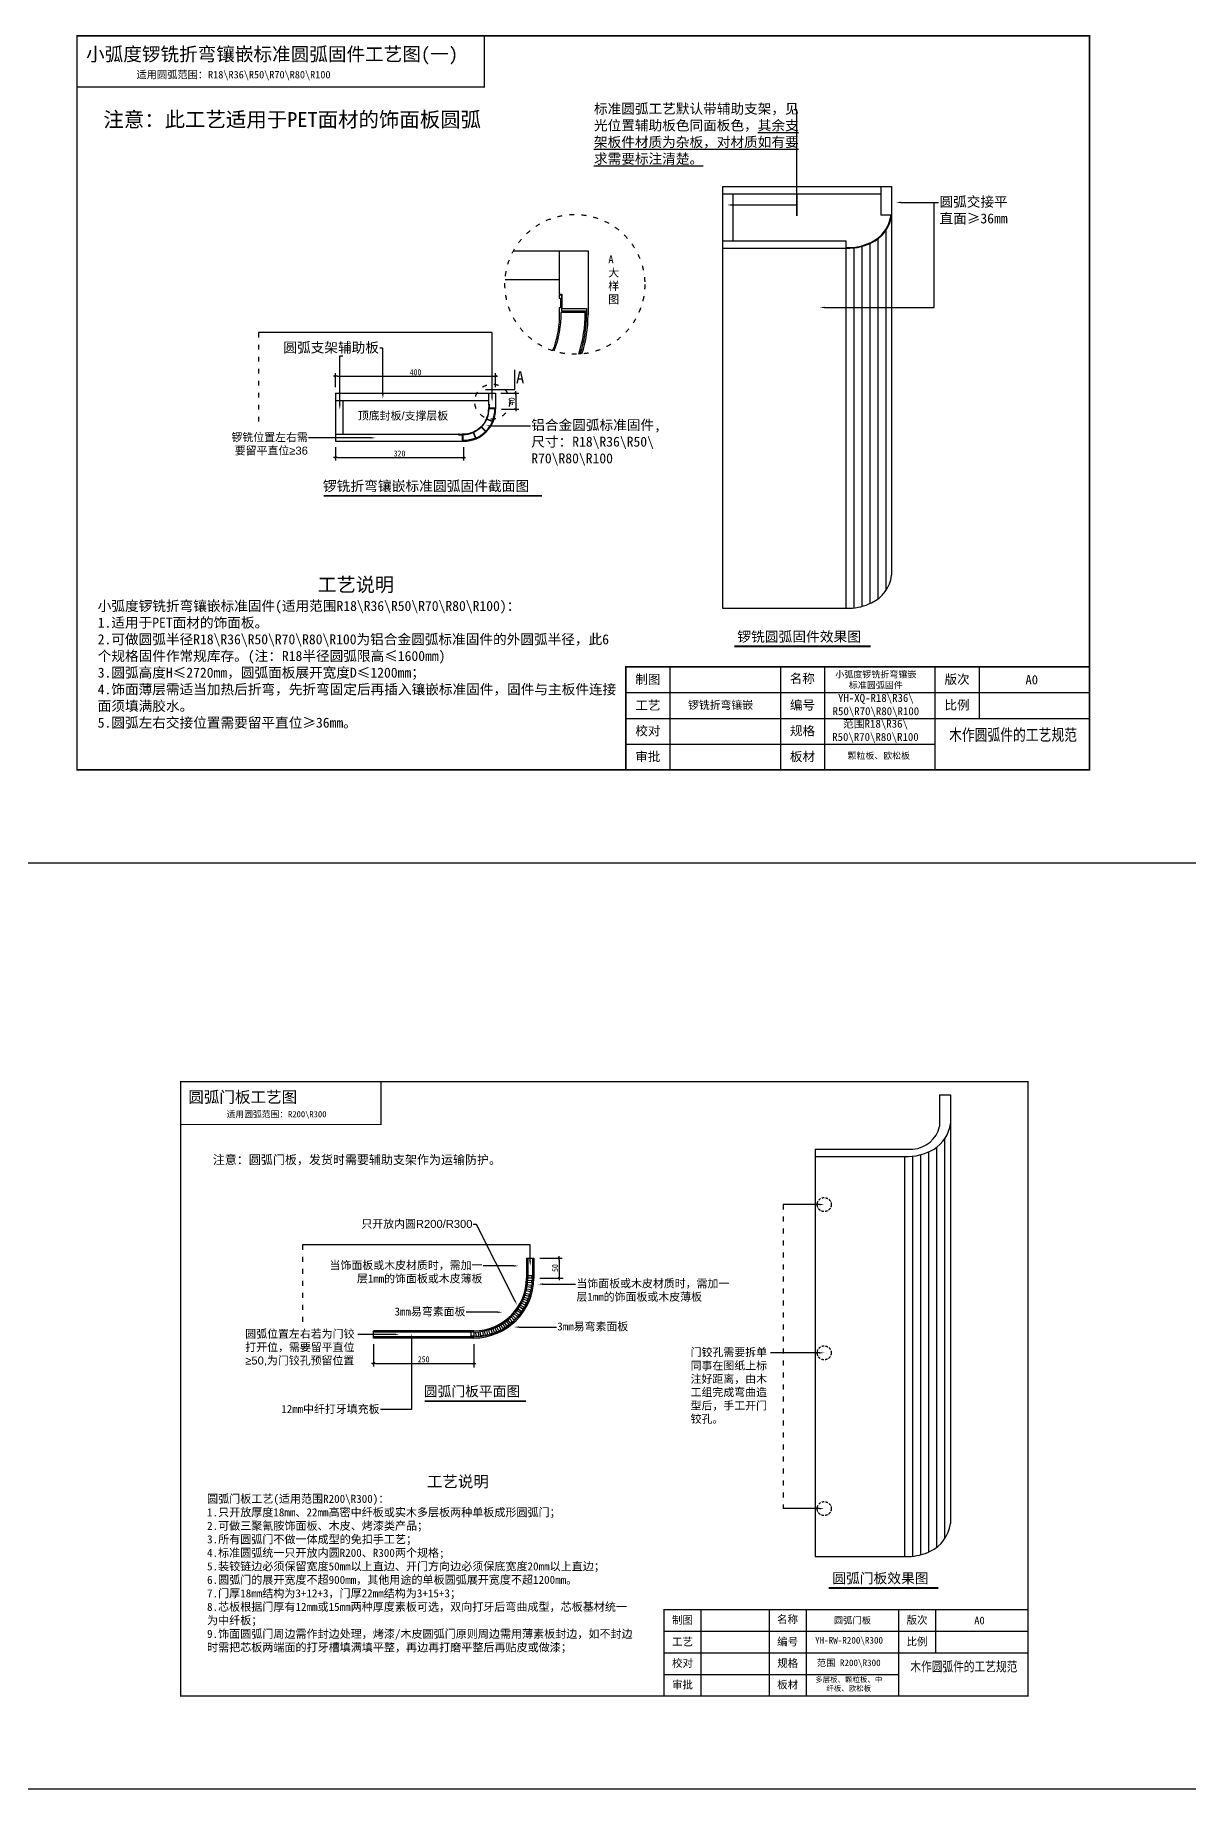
# Model space of a CAD drawing. Header units: millimetres. Extents: x 1116 to 19180, y 5378 to 16725.
# Drawn here: x 5615 to 8498, y 6395 to 10780 of the extents above; entities that cross this region are included whole.
import ezdxf
from ezdxf import colors
from ezdxf.entities.mleader import LeaderData, LeaderLine
from ezdxf.math import Vec2, Vec3

# ---------------------------------------------------------------- set-up
doc = ezdxf.new("R2010")
doc.units = ezdxf.units.MM
doc.linetypes.add('$0$ACAD_ISO03W100', pattern=[30, 12, -18])
doc.linetypes.add('HIDDEN', pattern=[9.525, 6.35, -3.175])
doc.layers.add('YQ_TITLE', color=6, linetype='Continuous')
doc.layers.add('图框', color=7, linetype='Continuous')
doc.layers.add('常用', color=7, linetype='Continuous', lineweight=30)
doc.styles.get("Standard").update_dxf_attribs({"font": 'arial.ttf'})
doc.styles.add('YQ_DIM', font='simfang.ttf', dxfattribs={"width": 0.8})
doc.styles.add('YQ_TITLE', font='simhei.ttf')
doc.styles.add('黑体', font='simhei.ttf')
doc.dimstyles.new('yq5', dxfattribs={"dimscale": 5, "dimtxt": 3, "dimasz": 1, "dimexe": 1.5, "dimexo": 3, "dimgap": 0.5, "dimtad": 1, "dimdec": 1, "dimdsep": 46, "dimtxsty": 'YQ_DIM', "dimblk": 'YQTICK', "dimcen": 0, "dimclrd": 256, "dimclre": 256, "dimclrt": 7, "dimadec": 1, "dimazin": 2, "dimtfac": 1, "dimtdec": 1, "dimtix": 1, "dimtmove": 2, "dimatfit": 2, "dimfxl": 0, "dimtolj": 1, "dimtzin": 0, "dimarcsym": 0})

# ---------------------------------------------------------------- blocks, each defined once
blk = doc.blocks.new('YQTICK')
blk.add_line((-1, 0), (1, 0))
at = {"const_width": 0.4}
blk.add_lwpolyline([(0.53, 0.53), (-0.53, -0.53)], dxfattribs=at)
blk = doc.blocks.new('*D87')
at = {"lineweight": -2, "transparency": 16777216}
for p, q in [((6365.6, 9749.2), (6365.6, 9716)), ((6685.6, 9749.2), (6685.6, 9716)), ((6370.6, 9723.5), (6680.6, 9723.5))]:
    blk.add_line(p, q, dxfattribs=at)
at = {"layer": 'Defpoints', "color": 0, "transparency": 16777216}
for p in [(6365.6, 9764.2), (6685.6, 9764.2), (6685.6, 9723.5)]:
    blk.add_point(p, dxfattribs=at)
at = {"lineweight": -2, "transparency": 16777216, "xscale": 5, "yscale": 5, "zscale": 5, "rotation": 180}
blk.add_blockref('YQTICK', (6365.6, 9723.5), dxfattribs=at)
at = {"lineweight": -2, "transparency": 16777216, "xscale": 5, "yscale": 5, "zscale": 5}
blk.add_blockref('YQTICK', (6685.6, 9723.5), dxfattribs=at)
at = {"color": 7, "transparency": 16777216, "insert": (6525.6, 9733.6), "char_height": 15, "attachment_point": 5, "style": 'YQ_DIM'}
blk.add_mtext('\\A1;320', dxfattribs=at)
blk = doc.blocks.new('*D88')
at = {"lineweight": -2, "transparency": 16777216}
for p, q in [((6365.6, 9899.2), (6365.6, 9934.1)), ((6370.6, 9926.6), (6760.6, 9926.6)), ((6765.6, 9899.2), (6765.6, 9934.1))]:
    blk.add_line(p, q, dxfattribs=at)
at = {"layer": 'Defpoints', "color": 0, "transparency": 16777216}
for p in [(6765.6, 9926.6), (6365.6, 9884.2), (6765.6, 9884.2)]:
    blk.add_point(p, dxfattribs=at)
at = {"lineweight": -2, "transparency": 16777216, "xscale": 5, "yscale": 5, "zscale": 5, "rotation": 180}
blk.add_blockref('YQTICK', (6365.6, 9926.6), dxfattribs=at)
at = {"lineweight": -2, "transparency": 16777216, "xscale": 5, "yscale": 5, "zscale": 5}
blk.add_blockref('YQTICK', (6765.6, 9926.6), dxfattribs=at)
at = {"color": 7, "transparency": 16777216, "insert": (6565.6, 9936.7), "char_height": 15, "attachment_point": 5, "style": 'YQ_DIM'}
blk.add_mtext('\\A1;400', dxfattribs=at)
blk = doc.blocks.new('*D61')
at = {"lineweight": -2, "transparency": 16777216}
for p, q in [((6779.1, 9884.2), (6823.4, 9884.2)), ((6815.9, 9879.2), (6815.9, 9849.2)), ((6780.6, 9844.2), (6823.4, 9844.2))]:
    blk.add_line(p, q, dxfattribs=at)
at = {"layer": 'Defpoints', "color": 0, "transparency": 16777216}
for p in [(6764.1, 9884.2), (6765.6, 9844.2), (6815.9, 9844.2)]:
    blk.add_point(p, dxfattribs=at)
at = {"lineweight": -2, "transparency": 16777216, "xscale": 5, "yscale": 5, "zscale": 5}
for p, rotation in [((6815.9, 9884.2), 90), ((6815.9, 9844.2), 270)]:
    blk.add_blockref('YQTICK', p, dxfattribs=dict(at, rotation=rotation))
at = {"color": 7, "transparency": 16777216, "insert": (6805.8, 9864.2), "char_height": 15, "attachment_point": 5, "rotation": 90, "style": 'YQ_DIM'}
blk.add_mtext('\\A1;40', dxfattribs=at)
blk = doc.blocks.new('*D83')
at = {"lineweight": -2, "transparency": 16777216}
for p, q in [((6876, 7722.6), (6931.9, 7722.6)), ((6924.4, 7717.6), (6924.4, 7677.6)), ((6876, 7672.6), (6931.9, 7672.6))]:
    blk.add_line(p, q, dxfattribs=at)
at = {"layer": 'Defpoints', "color": 0, "transparency": 16777216}
for p in [(6861, 7722.6), (6861, 7672.6), (6924.4, 7672.6)]:
    blk.add_point(p, dxfattribs=at)
at = {"lineweight": -2, "transparency": 16777216, "xscale": 5, "yscale": 5, "zscale": 5}
for p, rotation in [((6924.4, 7722.6), 90), ((6924.4, 7672.6), 270)]:
    blk.add_blockref('YQTICK', p, dxfattribs=dict(at, rotation=rotation))
at = {"color": 7, "transparency": 16777216, "insert": (6914.3, 7697.6), "char_height": 15, "attachment_point": 5, "rotation": 90, "style": 'YQ_DIM'}
blk.add_mtext('\\A1;50', dxfattribs=at)
blk = doc.blocks.new('*D84')
at = {"lineweight": -2, "transparency": 16777216}
for p, q in [((6461, 7507.6), (6461, 7451.7)), ((6711, 7507.6), (6711, 7451.7)), ((6466, 7459.2), (6706, 7459.2))]:
    blk.add_line(p, q, dxfattribs=at)
at = {"layer": 'Defpoints', "color": 0, "transparency": 16777216}
for p in [(6461, 7522.6), (6711, 7522.6), (6711, 7459.2)]:
    blk.add_point(p, dxfattribs=at)
at = {"lineweight": -2, "transparency": 16777216, "xscale": 5, "yscale": 5, "zscale": 5, "rotation": 180}
blk.add_blockref('YQTICK', (6461, 7459.2), dxfattribs=at)
at = {"lineweight": -2, "transparency": 16777216, "xscale": 5, "yscale": 5, "zscale": 5}
blk.add_blockref('YQTICK', (6711, 7459.2), dxfattribs=at)
at = {"color": 7, "transparency": 16777216, "insert": (6586, 7469.3), "char_height": 15, "attachment_point": 5, "style": 'YQ_DIM'}
blk.add_mtext('\\A1;250', dxfattribs=at)

msp = doc.modelspace()

# ---------------------------------------------------------------- linework, layer by layer
for p, q in [((7332.48, 10401.25), (7332.48, 9346.72)), ((7332.48, 10401.25), (7755.27, 10401.25)), ((7728.16, 10401.25), (7728.16, 10329.33)), ((7755.27, 10401.25), (7755.27, 9429.33)), ((7332.48, 10382.4), (7728.16, 10382.4)), ((7358.08, 10382.4), (7358.08, 10265.57)), ((7861.71, 10098.68), (7861.71, 10361.28)), ((7753.75, 10329.33), (7728.16, 10329.33)), ((7640.8, 10265.57), (7640.8, 10248.22)), ((7720.8, 10269.94), (7720.8, 9369.94)), ((7740.8, 10290.98), (7740.8, 9390.98)), ((6810.55, 10240.48), (6996.77, 10240.48)), ((6924.77, 10240.48), (6924.77, 10131.68)), ((6996.77, 10240.48), (6996.77, 10080.35)), ((7332.48, 10246.72), (7640.8, 10246.72)), ((7640.8, 10246.72), (7640.8, 9346.72)), ((7660.8, 10247.49), (7660.8, 9346.72)), ((7680.8, 10251.31), (7680.8, 9351.31)), ((7700.8, 10258.47), (7700.8, 9358.47)), ((6789.39, 10168.48), (6924.77, 10168.48)), ((6924.77, 10131.68), (6931.57, 10131.68)), ((6931.57, 10131.68), (6931.57, 10095.68)), ((6931.57, 10095.68), (6992.77, 10095.68)), ((6992.77, 10095.68), (6992.77, 10080.35)), ((6365.61, 9884.23), (6765.61, 9884.23)), ((6365.61, 9884.23), (6365.61, 9764.2)), ((6365.61, 9866.23), (6747.61, 9866.23)), ((6383.61, 9866.23), (6383.61, 9782.2)), ((6747.61, 9884.23), (6747.61, 9857.03)), ((6765.61, 9884.23), (6765.61, 9844.2)), ((6747.61, 9857.03), (6749.31, 9857.03)), ((6749.31, 9857.03), (6749.31, 9848.03)), ((6749.31, 9848.03), (6764.61, 9848.03)), ((6764.61, 9848.03), (6764.61, 9844.2)), ((6365.61, 9782.2), (6672.78, 9782.2)), ((6672.78, 9780.5), (6672.78, 9782.2)), ((6681.78, 9780.5), (6672.78, 9780.5)), ((6681.78, 9780.5), (6681.78, 9765.2)), ((6365.61, 9764.2), (6685.61, 9764.2)), ((6681.78, 9765.2), (6685.61, 9765.2)), ((7332.48, 9346.72), (7650.5, 9346.72)), ((1115.77, 8710.18), (19180.15, 8710.18)), ((7875.05, 8130.68), (7902.16, 8130.68)), ((7875.05, 8130.68), (7875.05, 8051.38)), ((7902.16, 8130.68), (7902.16, 7058.75)), ((7564.36, 7994.99), (7564.36, 6976.15)), ((7827.7, 7980.74), (7827.7, 6980.74)), ((7847.7, 7987.89), (7847.7, 6987.89)), ((7867.7, 7999.36), (7867.7, 6999.36)), ((7887.7, 8020.41), (7887.7, 7020.41)), ((7564.36, 7976.15), (7787.7, 7976.15)), ((7787.7, 7976.15), (7787.7, 6976.15)), ((7807.7, 7976.92), (7807.7, 6976.15)), ((6842.97, 7722.58), (6860.97, 7722.58)), ((6842.97, 7722.58), (6842.97, 7672.57)), ((6845.97, 7722.58), (6845.97, 7672.57)), ((6857.97, 7722.58), (6857.97, 7672.58)), ((6860.97, 7722.58), (6860.97, 7672.58)), ((6845.97, 7678.57), (6856.47, 7678.57)), ((6856.47, 7672.57), (6845.97, 7672.57)), ((6856.47, 7678.57), (6856.47, 7672.58)), ((6875.97, 7672.58), (6934.53, 7672.58)), ((6848.98, 7626.49), (6839.02, 7629.82)), ((6840.64, 7635.03), (6850.73, 7632.11)), ((6852.24, 7637.75), (6842.04, 7640.26)), ((6843.24, 7645.58), (6853.53, 7643.48)), ((6854.58, 7649.23), (6844.22, 7650.91)), ((6844.98, 7656.31), (6855.41, 7655.05)), ((6855.99, 7660.86), (6845.53, 7661.71)), ((6845.86, 7667.15), (6856.35, 7666.73)), ((6815.54, 7587.21), (6823.68, 7580.57)), ((6827.28, 7585.16), (6818.89, 7591.47)), ((6822.08, 7595.9), (6830.72, 7589.93)), ((6833.94, 7594.81), (6825.06, 7600.42)), ((6827.89, 7605.09), (6836.98, 7599.84)), ((6839.8, 7604.95), (6830.5, 7609.83)), ((6832.94, 7614.71), (6842.42, 7610.21)), ((6844.82, 7615.54), (6835.16, 7619.65)), ((6837.2, 7624.72), (6847.02, 7620.99)), ((6743.28, 7541.5), (6745.8, 7531.31)), ((6751.44, 7532.82), (6748.52, 7542.91)), ((6753.73, 7544.53), (6757.05, 7534.57)), ((6762.55, 7536.53), (6758.83, 7546.35)), ((6763.89, 7548.38), (6768.01, 7538.73)), ((6773.33, 7541.12), (6768.83, 7550.61)), ((6773.71, 7553.05), (6778.59, 7543.75)), ((6783.71, 7546.57), (6778.46, 7555.66)), ((6783.13, 7558.48), (6788.74, 7549.61)), ((6793.61, 7552.83), (6787.65, 7561.47)), ((6792.07, 7564.66), (6798.38, 7556.27)), ((6802.98, 7559.87), (6796.34, 7568)), ((6800.5, 7571.54), (6807.46, 7563.68)), ((6804.48, 7575.21), (6811.75, 7567.64)), ((6808.34, 7579.07), (6815.91, 7571.79)), ((6819.87, 7576.09), (6812.01, 7583.05)), ((6710.98, 7540.58), (6460.97, 7540.58)), ((6460.97, 7522.58), (6460.97, 7540.58)), ((6710.98, 7537.58), (6460.97, 7537.58)), ((6710.97, 7525.58), (6460.97, 7525.58)), ((6710.97, 7522.58), (6460.97, 7522.58)), ((6704.98, 7527.08), (6704.98, 7537.58)), ((6710.97, 7527.08), (6704.98, 7527.08)), ((6710.97, 7507.58), (6710.97, 7449.02)), ((6710.98, 7537.58), (6710.98, 7527.08)), ((6716.82, 7527.2), (6716.39, 7537.69)), ((6721.84, 7538.02), (6722.68, 7527.55)), ((6728.5, 7528.14), (6727.23, 7538.56)), ((6732.63, 7539.33), (6734.32, 7528.96)), ((6740.06, 7530.02), (6737.96, 7540.31)), ((7564.36, 6976.15), (7797.4, 6976.15)), ((1115.77, 6395.48), (19180.15, 6395.48))]:
    msp.add_line(p, q)
at = {"linetype": '$0$ACAD_ISO03W100'}
for p, q in [((6173.39, 10035.68), (6173.39, 9798.28)), ((7484.42, 7856.15), (7484.42, 7096.15)), ((6282.96, 7755.43), (6282.96, 7550.35))]:
    msp.add_line(p, q, dxfattribs=at)
at = {"color": 3, "lineweight": -3}
for p, q in [((6813.42, 9893.69), (6813.42, 9942.95)), ((6740.25, 9893.69), (6813.42, 9893.69))]:
    msp.add_line(p, q, dxfattribs=at)
at = {"color": 4}
for p, q in [((6729.82, 9799.38), (6740.56, 9788.63)), ((6730.45, 9800.01), (6741.2, 9789.27))]:
    msp.add_line(p, q, dxfattribs=at)
msp.add_lwpolyline([(7332.48, 10265.57), (7640.8, 10265.57)])
for points in [[(6977.28, 9982.15, 0.0865906), (6992.74, 10089.68), (6931.57, 10089.68), (6931.57, 10129.68), (6924.77, 10129.68), (6924.77, 10121.68), (6927.97, 10121.68), (6927.97, 10097.68), (6924.77, 10097.68), (6924.77, 10072.83, -0.0850938), (6908.15, 9990.69, -0.0850938)], [(6973.4, 9981.89, 0.0849419), (6989.23, 10086.08), (6928.42, 10086.08, -0.0982727), (6911.58, 9989.58, -0.0982727)], [(6764.62, 9846.53), (6749.31, 9846.53), (6749.31, 9856.53), (6747.61, 9856.53), (6747.61, 9855.33), (6748.41, 9854.53), (6748.41, 9848.53), (6747.61, 9847.73), (6747.61, 9846.53, -0.4366928), (6683.3, 9782.22), (6682.1, 9782.22), (6681.3, 9781.42), (6675.3, 9781.42), (6674.5, 9782.22), (6673.3, 9782.22), (6673.3, 9780.52), (6683.3, 9780.52), (6683.3, 9765.21)], [(6743.94, 9820.52), (6757.98, 9814.7, 0.1011089), (6763.75, 9845.43), (6748.55, 9845.43, -0.1017418), (6743.94, 9820.52)], [(6709.31, 9785.89), (6715.13, 9771.85, -0.1011089), (6684.4, 9766.08), (6684.4, 9781.28, 0.1017418), (6709.31, 9785.89)], [(6729.82, 9799.38, -0.0948808), (6710.14, 9786.23), (6715.96, 9772.19)], [(6730.45, 9800.01, 0.0948808), (6743.6, 9819.69), (6757.64, 9813.87)]]:
    msp.add_lwpolyline(points, format="xyb", dxfattribs=at)
msp.add_lwpolyline([(7564.36, 7994.99), (7808.64, 7994.99, 0.3318688), (7875.05, 8051.38)], format="xyb")
at = {"linetype": '$0$ACAD_ISO03W100'}
for centre, radius in [((6963.72, 10156.36), 174.74), ((6757.35, 9863.2), 43.69)]:
    msp.add_circle(centre, radius, dxfattribs=at)
at = {"linetype": 'HIDDEN'}
for centre in [(7586.86, 7856.15), (7586.86, 7485.57), (7586.86, 7096.15)]:
    msp.add_circle(centre, 17.5, dxfattribs=at)
for centre, radius, start, end in [((7667.65, 10340.48), 86.82, 301.98706, 352.74722), ((7667.65, 10340.48), 88.32, 301.98706, 352.74722), ((7645.65, 10381.07), 132.93, 267.90884, 300.77664), ((7645.65, 10381.07), 134.43, 267.93218, 300.77664), ((6676.77, 10080.35), 316, 341.89253, 0), ((6676.77, 10080.35), 320, 342.19946, 0), ((6685.61, 9844.2), 80, 270, 0), ((6685.61, 9844.2), 79, 270, 0), ((7667.65, 9440.48), 88.32, 294.93426, 352.74722), ((7645.65, 9481.07), 134.43, 272.06782, 296.14469), ((7814.55, 8069.9), 88.32, 301.98706, 352.74722), ((7792.55, 8110.49), 134.43, 267.93218, 300.77664), ((6710.97, 7672.58), 150, 270, 0), ((6710.97, 7672.58), 132, 270, 0), ((6710.97, 7672.58), 135, 270, 0), ((6710.97, 7672.58), 147, 270, 0), ((6710.97, 7672.58), 145.5, 359.99628, 0), ((6710.97, 7672.58), 145.5, 341.53474, 343.84988), ((6710.97, 7672.58), 145.5, 346.15012, 348.46526), ((6710.97, 7672.58), 145.5, 350.76551, 353.08065), ((6710.97, 7672.58), 145.5, 355.38089, 357.69603), ((6710.97, 7672.58), 145.5, 323.0732, 325.38834), ((6710.97, 7672.58), 145.5, 327.68858, 330.00372), ((6710.97, 7672.58), 145.5, 332.30397, 334.61911), ((6710.97, 7672.58), 145.5, 336.91935, 339.23449), ((6710.97, 7672.58), 145.5, 295.38089, 297.69603), ((6710.97, 7672.58), 145.5, 299.99628, 302.31142), ((6710.97, 7672.58), 145.5, 304.61166, 306.9268), ((6710.97, 7672.58), 145.5, 309.22705, 311.54218), ((6710.97, 7672.58), 145.5, 313.84243, 316.15757), ((6710.97, 7672.58), 145.5, 318.45782, 320.77295), ((6710.97, 7672.58), 145.5, 270, 270.00372), ((6710.97, 7672.58), 145.5, 272.30397, 274.61911), ((6710.97, 7672.58), 145.5, 276.91935, 279.23449), ((6710.97, 7672.58), 145.5, 281.53474, 283.84988), ((6710.97, 7672.58), 145.5, 286.15012, 288.46526), ((6710.97, 7672.58), 145.5, 290.76551, 293.08065), ((7814.55, 7069.9), 88.32, 294.93426, 352.74722), ((7792.55, 7110.49), 134.43, 272.06782, 296.14469)]:
    msp.add_arc(centre, radius, start, end)
at = {"color": 4}
for radius, start, end in [(79, 268.28842, 1.71158), (78.1, 292.83013, 314.66987), (78.1, 315.33013, 337.16987)]:
    msp.add_arc((6685.66, 9844.17), radius, start, end, dxfattribs=at)
at = {"layer": 'YQ_TITLE', "const_width": 4.48}
for points in [[(6336.17, 9628), (6881.45, 9628)], [(7362.18, 9251.5), (7703.12, 9251.5)], [(6588.51, 7364.98), (6841.77, 7364.98)], [(7597.61, 6897.79), (7872.01, 6897.79)]]:
    msp.add_lwpolyline(points, dxfattribs=at)
at = {"layer": '图框'}
for p, q in [((7201.37, 9200.19), (7201.37, 8942.66)), ((7477.3, 9200.19), (7477.3, 8942.66)), ((7587.67, 9200.19), (7587.67, 8942.66)), ((7863.6, 9200.19), (7863.6, 8942.66)), ((7973.98, 9200.19), (7973.98, 9071.42)), ((7091, 9135.81), (8249.91, 9135.81)), ((7091, 9071.42), (8249.91, 9071.42)), ((7091, 9007.04), (7863.6, 9007.04)), ((7278.87, 6843.43), (7278.87, 6627.96)), ((7449.32, 6843.43), (7449.32, 6627.96)), ((7541.66, 6843.43), (7541.66, 6627.96)), ((7772.52, 6843.43), (7772.52, 6627.96)), ((7864.87, 6843.43), (7864.87, 6735.7)), ((7186.53, 6789.56), (8095.73, 6789.56)), ((7186.53, 6735.7), (8095.73, 6735.7)), ((7186.53, 6681.83), (7772.52, 6681.83))]:
    msp.add_line(p, q, dxfattribs=at)
at = {"layer": '常用', "lineweight": -3}
for points, const_width in [([(8249.91, 9200.19), (7091, 9200.19), (7091, 8942.66), (5719.62, 8942.66), (5719.62, 10777.59), (8249.91, 10777.59), (8249.91, 8942.66), (7091, 8942.66)], 3.94), ([(8095.73, 6843.43), (7186.53, 6843.43), (7186.53, 6627.96), (5978.72, 6627.96), (5978.72, 8163.2), (8095.73, 8163.2), (8095.73, 6627.96), (7186.53, 6627.96)], 3.29)]:
    msp.add_lwpolyline(points, dxfattribs=dict(at, const_width=const_width))
for points, const_width in [([(5719.62, 10777.59), (6737.47, 10777.59), (6737.47, 10649.88), (5719.62, 10649.88)], 3.94), ([(5978.72, 8163.2), (6479.2, 8163.2), (6479.2, 8056.35), (5978.72, 8056.35)], 3.29)]:
    msp.add_lwpolyline(points, close=True, dxfattribs=dict(at, const_width=const_width))

# ---------------------------------------------------------------- texts
at = {"attachment_point": 1}
for s, width, gutter_width, insert, char_height in [('{\\fSimSun|b0|i0|c0|p2;A\\fSimSun|b0|i0|c134|p2;大样图}', 30.4484, 1750, (7047.15, 10228.88), 20), ('{\\fSimSun|b0|i0|c134|p2;顶底封板}/{\\fSimSun|b0|i0|c134|p2;支撑层板}', 245.6215, 1750, (6421.39, 9838.13), 20), ('\\pi549.3115;{\\fSimHei|b0|i0|c134|p49;\\H1.4x;工艺说明\\P\\pi0;\\H0.71429x;小弧度锣铣折弯镶嵌标准固件(适用范围R18\\\\R36\\\\R50\\\\R70\\\\R80\\\\R100)：\\P1.适用于PET面材的饰面板。\\P2.可做圆弧半径R18\\\\R36\\\\R50\\\\R70\\\\R80\\\\R100为铝合金圆弧标准固件的外圆弧半径，此6个规格固件作常规库存。\\fSimHei|b0|i0|c0|p49;(\\fSimHei|b0|i0|c134|p49;注：R18半径圆弧限高\\H0.99999x;≤\\H1.00001x;1600mm\\fSimHei|b0|i0|c0|p49;)\\P\\H0.99999x;3.\\fSimHei|b0|i0|c134|p49;圆弧高度H≤\\fSimHei|b0|i0|c0|p49;2\\fSimHei|b0|i0|c134|p49;720mm，圆弧面板展开宽度D≤1200mm；\\H1.00001x;\\P\\fSimHei|b0|i0|c0|p49;4\\fSimHei|b0|i0|c134|p49;.饰面薄层需适当加热后折弯，先折弯固定后再插入镶嵌标准固件，固件与主板件连接面须填满胶水。\\P5.\\H0.99999x;圆弧左右交接位置需要留平直位≥36mm。}', 1305.7721, 1750, (5771.45, 9423.41), 25), ('\\pi549.31142;{\\fSimHei|b0|i0|c134|p49;\\H1.4x;工艺说明\\P\\pi0;\\H0.71429x;圆弧门板工艺(适用范围R200\\\\R300)：\\P\\fSimHei|b0|i0|c0|p49;1.\\fSimHei|b0|i0|c134|p49;只开放厚度18mm、22mm高密中纤板或实木多层板两种单板成形圆弧门；\\P\\fSimHei|b0|i0|c0|p49;2.\\fSimHei|b0|i0|c134|p49;可做三聚氰胺饰面板、木皮、烤漆类产品；\\P\\fSimHei|b0|i0|c0|p49;3.\\fSimHei|b0|i0|c134|p49;所有圆弧门不做一体成型的免扣手工艺；\\P\\fSimHei|b0|i0|c0|p49;4.\\fSimHei|b0|i0|c134|p49;标准圆弧统一只开放内圆R200、R300两个规格;\\P\\fSimHei|b0|i0|c0|p49;5.\\fSimHei|b0|i0|c134|p49;装铰链边必须保留宽度50mm以上直边、开门方向边必须保底宽度20mm以上直边；\\P\\fSimHei|b0|i0|c0|p49;6.\\fSimHei|b0|i0|c134|p49;圆弧门的展开宽度不超900mm，其他用途的单板圆弧展开宽度不超1200mm。\\P\\fSimHei|b0|i0|c0|p49;7.\\fSimHei|b0|i0|c134|p49;门厚18mm结构为3+12+3，门厚22mm结构为3+15+3；\\P8\\fSimHei|b0|i0|c0|p49;.\\fSimHei|b0|i0|c134|p49;芯板根据门厚有12mm或15mm两种厚度素板可选，双向打牙后弯曲成型，芯板基材统一为中纤板；\\P9\\fSimHei|b0|i0|c0|p49;.\\fSimHei|b0|i0|c134|p49;饰面圆弧门周边需作封边处理，烤漆/木皮圆弧门原则周边需用薄素板封边，如不封边时需把芯板两端面的打牙槽填满填平整，再边再打磨平整后再贴皮或做漆；}', 1064.5803, 1417.5, (6044.73, 7178.07), 20.25)]:
    msp.add_mtext_dynamic_manual_height_columns(s, width=width, gutter_width=gutter_width, heights=[0], dxfattribs=dict(at, insert=insert, char_height=char_height))
at = {"color": 3, "insert": (6816.79, 9939.26), "char_height": 30, "attachment_point": 1}
msp.add_mtext_dynamic_manual_height_columns('{\\fSimHei|b0|i0|c0|p49;A}', width=36.1367, gutter_width=1750, heights=[0], dxfattribs=at)
at = {"layer": 'YQ_TITLE', "style": 'YQ_TITLE'}
for s, height, p in [('小弧度锣铣折弯镶嵌标准圆弧固件工艺图(一) ', 34.0779, (5742.32, 10714.93)), ('适用圆弧范围：R18\\R36\\R50\\R70\\R80\\R100', 18.7428, (5868.29, 10671.27)), ('锣铣折弯镶嵌标准圆弧固件截面图', 25.2, (6334.05, 9639.74)), ('锣铣圆弧固件效果图', 25.2, (7369.55, 9263.25)), ('圆弧门板工艺图', 28.512, (5997.7, 8110.77)), ('适用圆弧范围：R200\\R300', 15.6816, (6093.46, 8074.24)), ('圆弧门板平面图', 25.2, (6586.38, 7376.72)), ('圆弧门板效果图', 25.2, (7607.02, 6909.53))]:
    msp.add_text(s, height=height, dxfattribs=at).set_placement(p)
at = {"layer": 'YQ_TITLE', "attachment_point": 1, "style": 'YQ_TITLE'}
for s, width, gutter_width, insert, char_height in [('注意：此工艺{\\H1.00001x;适用于PET面材的饰面板圆弧}', 1180.0938, 2975, (5785.7, 10587.27), 37.4), ('{\\fSimSun|b0|i0|c134|p2;注意：圆弧门板，发货时需要辅助支架作为运输防护。}', 879.4596, 1750, (6059.12, 7979.12), 22)]:
    msp.add_mtext_dynamic_manual_height_columns(s, width=width, gutter_width=gutter_width, heights=[0], dxfattribs=dict(at, insert=insert, char_height=char_height))
at = {"layer": '图框', "attachment_point": 5, "style": '黑体'}
for s, insert, char_height, width in [('制图', (7146.18, 9168), 22.994, 110.3721), ('{\\fﾺￚￌﾣﾤ|b0|i0|c134|p2;名称}', (7532.17, 9170.1), 22.9942, 110.3721), ('{\\fSimSun|b0|i0|c134|p2;\\C3;小弧度锣铣折弯镶嵌\\P标准圆弧固件}', (7715.81, 9167.16), 16.0936, 223.5036), ('版次', (7918.79, 9168), 22.994, 110.3721), ('A0', (8105.35, 9167.91), 22.994, 110.3721), ('工艺', (7146.18, 9103.62), 22.994, 110.3721), ('编号', (7532.49, 9103.62), 22.994, 110.3721), ('{\\fSimSun|b0|i0|c134|p2;\\C3;YH-XQ-R18\\\\R36\\\\\\PR50\\\\R70\\\\R80\\\\R100}', (7715.93, 9103.69), 19.8686, 275.9304), ('比例', (7918.79, 9103.62), 22.994, 110.3721), ('{\\fSimSun|b0|i0|c134|p2;\\C3;锣铣折弯镶嵌}', (7327.8, 9103.62), 19.8686, 275.9304), ('校对', (7146.18, 9039.23), 22.994, 110.3721), ('规格', (7532.49, 9039.23), 22.994, 110.3721), ('{\\fSimSun|b0|i0|c134|p2;\\C3;范围R18\\\\R36\\\\\\PR50\\\\R70\\\\R80\\\\R100}', (7714.82, 9039.2), 19.8686, 275.9304), ('{\\fSimSun|b0|i0|c134|p2;\\W0.8;\\C0;木作圆弧件的工艺规范}', (8058.61, 9028.87), 29.2801, 390.3029), ('审批', (7146.18, 8974.85), 22.994, 110.3721), ('板材', (7532.49, 8974.85), 22.994, 110.3721), ('{\\fSimSun|b0|i0|c134|p2;\\C3;颗粒板、欧松板}', (7723.22, 8977.35), 15.8949, 259.9122), ('制图', (7232.7, 6816.5), 19.239, 92.3453), ('{\\fﾺￚￌﾣﾤ|b0|i0|c134|p2;名称}', (7495.23, 6818.26), 19.2386, 92.3453), ('{\\fSimSun|b0|i0|c134|p2;\\C3;圆弧门板}', (7657.35, 6815.8), 16.6235, 217.1502), ('版次', (7818.7, 6816.5), 19.239, 92.3453), ('A0', (7974.79, 6816.42), 19.239, 92.3453), ('工艺', (7232.7, 6762.63), 19.239, 92.3453), ('编号', (7495.49, 6762.63), 19.239, 92.3453), ('{\\fSimSun|b0|i0|c134|p2;\\C3;YH-RW-R200\\\\R300}', (7648.97, 6764.98), 16.6235, 230.8632), ('比例', (7818.7, 6762.63), 19.239, 92.3453), ('校对', (7232.7, 6708.76), 19.239, 92.3453), ('规格', (7495.49, 6708.76), 19.239, 92.3453), ('{\\fSimSun|b0|i0|c134|p2;\\C3;范围 R200\\\\R300}', (7648.05, 6708.73), 16.6235, 230.8632), ('{\\fSimSun|b0|i0|c134|p2;\\W0.8;\\C0;木作圆弧件的工艺规范}', (7935.68, 6700.09), 24.4978, 326.5556), ('审批', (7232.7, 6654.89), 19.239, 92.3453), ('板材', (7495.49, 6654.89), 19.239, 92.3453), ('{\\fSimSun|b0|i0|c134|p2;\\C3;多层板、颗粒板、中纤板、欧松板}', (7648.05, 6656.99), 13.2988, 184.6906)]:
    msp.add_mtext(s, dxfattribs=dict(at, insert=insert, char_height=char_height, width=width))

# ---------------------------------------------------------------- dimensions: what is measured, and where the dimension line sits
for base, p1, p2, picture, middle in [((6765.61, 9926.63), (6365.61, 9884.23), (6765.61, 9884.23), '*D88', (6565.61, 9936.71)), ((6685.61, 9723.55), (6365.61, 9764.2), (6685.61, 9764.2), '*D87', (6525.61, 9733.63)), ((6710.97, 7459.2), (6460.97, 7522.58), (6710.97, 7522.58), '*D84', (6585.97, 7469.28))]:
    dim = msp.add_linear_dim(base=base, p1=p1, p2=p2, dimstyle='yq5')
    dim.commit()
    dim.dimension.update_dxf_attribs({"geometry": picture, "text_midpoint": middle})
for base, p1, p2, picture, middle in [((6815.86, 9844.2), (6764.11, 9884.23), (6765.61, 9844.2), '*D61', (6805.77, 9864.22)), ((6924.41, 7672.58), (6860.97, 7722.58), (6860.97, 7672.58), '*D83', (6914.32, 7697.58))]:
    dim = msp.add_linear_dim(base=base, p1=p1, p2=p2, angle=90, dimstyle='yq5')
    dim.commit()
    dim.dimension.update_dxf_attribs({"geometry": picture, "text_midpoint": middle})

# ---------------------------------------------------------------- leaders
ml = msp.add_multileader_mtext('Standard')
ml.set_content('{\\fSimSun|b0|i0|c134|p2;标准圆弧工艺默认带辅助支架，见光位置辅助板色同面板色，\\L其余支架板件材质为杂板，对材质如有要求需要标注清楚。}', color=256)
ml.set_leader_properties()
ml.build(insert=Vec2(0, 0))
ml.multileader.update_dxf_attribs({"arrow_head_size": 12})
ctx = ml.context
ctx.base_point, ctx.char_height, ctx.arrow_head_size, ctx.plane_origin = Vec3(7009.46, 10592.97), 25, 12, Vec3(7625.3, 10393.06)
notes = []
notes.append((ctx, [(0, (1, 1, 0), (7518.53, 10592.97), (-1, 0), 8, [(2, [(7518.53, 10393.06), (7518.53, 10327.35)], 0, [])])]))
ctx.mtext.insert, ctx.mtext.width, ctx.mtext.defined_height, ctx.mtext.flow_direction = Vec3(7011.46, 10607.97), 515.6661, 95.04, 5
ml = msp.add_multileader_mtext('Standard')
ml.set_content('', color=256)
ml.set_leader_properties()
ml.build(insert=Vec2(0, 0))
ml.multileader.update_dxf_attribs({"arrow_head_size": 12})
ctx = ml.context
ctx.base_point, ctx.char_height, ctx.arrow_head_size, ctx.plane_origin = Vec3(7518.53, 10354.84), 20, 12, Vec3(7344.17, 10354.84)
notes.append((ctx, [(0, (1, 1, 0), (7510.4, 10354.84), (1, 0), 8.13, [(0, [(7344.17, 10354.84)], 0, [])])]))
ctx.mtext.insert, ctx.mtext.flow_direction = Vec3(7520.53, 10364.84), 5
ml = msp.add_multileader_mtext('Standard')
ml.set_content('{\\fSimSun|b0|i0|c134|p2;圆弧交接平直面≥36mm}', color=256)
ml.set_leader_properties()
ml.build(insert=Vec2(0, 0))
ml.multileader.update_dxf_attribs({"arrow_head_size": 12})
ctx = ml.context
ctx.base_point, ctx.char_height, ctx.arrow_head_size, ctx.plane_origin = Vec3(7872.81, 10361.28), 25, 12, Vec3(8318.8, 10345.63)
notes.append((ctx, [(1, (1, 1, 0), (7864.81, 10361.28), (1, 0), 8, [(2, [(7766.66, 10361.28)], 0, [])])]))
ctx.mtext.insert, ctx.mtext.width, ctx.mtext.flow_direction = Vec3(7874.81, 10375.46), 191.2867, 5
ml = msp.add_multileader_mtext('Standard')
ml.set_content('', color=256)
ml.set_leader_properties()
ml.build(insert=Vec2(0, 0))
ml.multileader.update_dxf_attribs({"arrow_head_size": 12})
ctx = ml.context
ctx.base_point, ctx.char_height, ctx.arrow_head_size, ctx.plane_origin = Vec3(7861.71, 10098.68), 20, 12, Vec3(7575.83, 10098.68)
notes.append((ctx, [(0, (1, 1, 0), (7853.58, 10098.68), (1, 0), 8.13, [(0, [(7575.83, 10098.68)], 0, [])])]))
ctx.mtext.insert, ctx.mtext.flow_direction = Vec3(7863.71, 10108.68), 5
at = {"linetype": '$0$ACAD_ISO03W100'}
ml = msp.add_multileader_mtext('Standard', dxfattribs=at)
ml.set_content('', color=256)
ml.set_leader_properties()
ml.build(insert=Vec2(0, 0))
ml.multileader.update_dxf_attribs({"arrow_head_size": 12})
ctx = ml.context
ctx.base_point, ctx.char_height, ctx.arrow_head_size, ctx.plane_origin = Vec3(6169.39, 10035.68), 20, 12, Vec3(6756.9, 9863.03)
ctx.text_align_type = 2
notes.append((ctx, [(0, (1, 1, 0), (6756.9, 10035.68), (-1, 0), 583.51, [(0, [(6756.9, 9863.03)], 0, [])])]))
ctx.mtext.insert, ctx.mtext.alignment, ctx.mtext.flow_direction = Vec3(6171.39, 10045.68), 3, 5
ml = msp.add_multileader_mtext('Standard')
ml.set_content('{\\fSimSun|b0|i0|c134|p2;圆弧支架辅助板}', color=256)
ml.set_leader_properties()
ml.build(insert=Vec2(0, 0))
ml.multileader.update_dxf_attribs({"arrow_head_size": 12})
ctx = ml.context
ctx.base_point, ctx.char_height, ctx.arrow_head_size, ctx.plane_origin = Vec3(6227.8, 9996.65), 25, 12, Vec3(6484.08, 9870.96)
ctx.text_align_type = 2
notes.append((ctx, [(0, (1, 1, 0), (6484.08, 9996.65), (-1, 0), 8, [(0, [(6484.08, 9870.66)], 0, [])])]))
ctx.mtext.insert, ctx.mtext.alignment, ctx.mtext.flow_direction = Vec3(6474.08, 10011.03), 3, 5
ml = msp.add_multileader_mtext('Standard')
ml.set_content('', color=256)
ml.set_leader_properties()
ml.build(insert=Vec2(0, 0))
ml.multileader.update_dxf_attribs({"arrow_head_size": 12})
ctx = ml.context
ctx.base_point, ctx.char_height, ctx.arrow_head_size, ctx.plane_origin = Vec3(6384.35, 9977.93), 20, 12, Vec3(6376.35, 9867.46)
notes.append((ctx, [(0, (1, 1, 0), (6376.35, 9977.93), (1, 0), 8, [(0, [(6376.35, 9843.57)], 0, [])])]))
ctx.mtext.insert, ctx.mtext.flow_direction = Vec3(6386.35, 9987.93), 5
ml = msp.add_multileader_mtext('Standard')
ml.set_content('{\\fSimSun|b0|i0|c134|p2;铝合金圆弧标准固件\\fSimSun|b0|i0|c0|p2;,\\fSimSun|b0|i0|c134|p2;\\P尺寸：R18\\\\R36\\\\R50\\\\\\fSimSun|b0|i0|c0|p2;\\PR70\\\\\\fSimSun|b0|i0|c134|p2;R80\\\\R100}', color=256)
ml.set_leader_properties()
ml.build(insert=Vec2(0, 0))
ml.multileader.update_dxf_attribs({"arrow_head_size": 12})
ctx = ml.context
ctx.base_point, ctx.char_height, ctx.arrow_head_size, ctx.plane_origin = Vec3(6852.85, 9802.98), 25, 12, Vec3(6249.44, 9082.04)
notes.append((ctx, [(1, (1, 1, 0), (6844.85, 9802.98), (1, 0), 8, [(1, [(6741.63, 9802.98)], 0, [])])]))
ctx.mtext.insert, ctx.mtext.flow_direction = Vec3(6854.85, 9817.37), 5
ml = msp.add_multileader_mtext('Standard', dxfattribs=at)
ml.set_content('{\\fSimSun|b0|i0|c134|p2;锣铣位置左右需要留平直位}≥36', color=256)
ml.set_leader_properties()
ml.build(insert=Vec2(0, 0))
ml.multileader.update_dxf_attribs({"arrow_head_size": 12})
ctx = ml.context
ctx.base_point, ctx.char_height, ctx.arrow_head_size, ctx.plane_origin = Vec3(6097.28, 9772.78), 20, 12, Vec3(6465.63, 9772.78)
ctx.text_align_type = 2
notes.append((ctx, [(0, (1, 1, 0), (6306.6, 9772.78), (-1, 0), 8, [(0, [(6465.63, 9772.78)], 0, [])])]))
ctx.mtext.insert, ctx.mtext.width, ctx.mtext.alignment, ctx.mtext.flow_direction = Vec3(6296.6, 9784.18), 203.1644, 3, 5
ml = msp.add_multileader_mtext('Standard', dxfattribs=at)
ml.set_content('', color=256)
ml.set_leader_properties()
ml.build(insert=Vec2(0, 0))
ml.multileader.update_dxf_attribs({"arrow_head_size": 12})
ctx = ml.context
ctx.base_point, ctx.char_height, ctx.arrow_head_size, ctx.plane_origin = Vec3(7480.42, 7856.15), 20, 12, Vec3(7586.86, 7856.15)
ctx.text_align_type = 2
notes.append((ctx, [(0, (1, 1, 0), (7492.42, 7856.15), (-1, 0), 8, [(0, [(7586.86, 7856.15)], 0, [])])]))
ctx.mtext.insert, ctx.mtext.alignment, ctx.mtext.flow_direction = Vec3(7482.42, 7866.15), 3, 5
ml = msp.add_multileader_mtext('Standard')
ml.set_content('{\\fSimHei|b0|i0|c134|p49;\\H1.00001x;只开放内圆}R200/R300', color=256)
ml.set_leader_properties()
ml.build(insert=Vec2(0, 0))
ml.multileader.update_dxf_attribs({"arrow_head_size": 12})
ctx = ml.context
ctx.base_point, ctx.char_height, ctx.arrow_head_size, ctx.plane_origin = Vec3(6423.81, 7806.31), 20, 12, Vec3(7015.72, 7397.23)
ctx.text_align_type = 2
notes.append((ctx, [(0, (1, 1, 0), (6717.96, 7806.31), (-1, 0), 8, [(0, [(6818.96, 7605.78)], 0, [])])]))
ctx.mtext.insert, ctx.mtext.alignment, ctx.mtext.flow_direction = Vec3(6707.96, 7817.82), 3, 5
ml = msp.add_multileader_mtext('Standard', dxfattribs=at)
ml.set_content('', color=256)
ml.set_leader_properties()
ml.build(insert=Vec2(0, 0))
ml.multileader.update_dxf_attribs({"arrow_head_size": 12})
ctx = ml.context
ctx.base_point, ctx.char_height, ctx.arrow_head_size, ctx.plane_origin = Vec3(6278.96, 7755.43), 20, 12, Vec3(6852.26, 7702.56)
ctx.text_align_type = 2
notes.append((ctx, [(0, (1, 1, 0), (6852.26, 7755.43), (-1, 0), 569.29, [(0, [(6852.26, 7702.56)], 0, [])])]))
ctx.mtext.insert, ctx.mtext.alignment, ctx.mtext.flow_direction = Vec3(6280.96, 7765.43), 3, 5
ml = msp.add_multileader_mtext('Standard')
ml.set_content('{\\fSimHei|b0|i0|c134|p49;\\H1.00001x;当饰面板或木皮材质时，需加一层1mm的饰面板或木皮薄板}', color=256)
ml.set_leader_properties()
ml.build(insert=Vec2(0, 0))
ml.multileader.update_dxf_attribs({"arrow_head_size": 12})
ctx = ml.context
ctx.base_point, ctx.char_height, ctx.arrow_head_size, ctx.plane_origin = Vec3(6363.04, 7702.95), 20, 12, Vec3(6632.59, 7702.95)
ctx.text_align_type = 2
notes.append((ctx, [(0, (1, 1, 0), (6742.79, 7702.95), (-1, 0), 8, [(0, [(6822.55, 7702.95)], 0, [])])]))
ctx.mtext.insert, ctx.mtext.width, ctx.mtext.alignment, ctx.mtext.flow_direction = Vec3(6732.79, 7714.53), 393.6923, 3, 5
ml = msp.add_multileader_mtext('Standard')
ml.set_content('{\\fSimHei|b0|i0|c134|p49;\\H1.00001x;当饰面板或木皮材质时，需加一层1mm的饰面板或木皮薄板}', color=256)
ml.set_leader_properties()
ml.build(insert=Vec2(0, 0))
ml.multileader.update_dxf_attribs({"arrow_head_size": 12})
ctx = ml.context
ctx.base_point, ctx.char_height, ctx.arrow_head_size, ctx.plane_origin = Vec3(6965.73, 7657.34), 20, 12, Vec3(7235.28, 7657.34)
notes.append((ctx, [(1, (1, 1, 0), (6957.73, 7657.34), (1, 0), 8, [(0, [(6871.97, 7657.34)], 0, [])])]))
ctx.mtext.insert, ctx.mtext.width, ctx.mtext.flow_direction = Vec3(6967.73, 7668.91), 393.6923, 5
ml = msp.add_multileader_mtext('Standard')
ml.set_content('{\\fSimHei|b0|i0|c134|p49;\\H1.00001x;3mm易弯素面板}', color=256)
ml.set_leader_properties()
ml.build(insert=Vec2(0, 0))
ml.multileader.update_dxf_attribs({"arrow_head_size": 12})
ctx = ml.context
ctx.base_point, ctx.char_height, ctx.arrow_head_size, ctx.plane_origin = Vec3(6503.83, 7587.12), 20, 12, Vec3(6782.73, 7587.12)
ctx.text_align_type = 2
notes.append((ctx, [(0, (1, 1, 0), (6700.43, 7587.12), (-1, 0), 8, [(0, [(6782.73, 7587.12)], 0, [])])]))
ctx.mtext.insert, ctx.mtext.alignment, ctx.mtext.flow_direction = Vec3(6690.43, 7598.7), 3, 5
ml = msp.add_multileader_mtext('Standard', dxfattribs=at)
ml.set_content('{\\fSimSun|b0|i0|c134|p2;圆弧位置左右若为门铰打开位，需要留平直位}≥50,{\\fSimSun|b0|i0|c134|p2;为门铰孔预留位置}', color=256)
ml.set_leader_properties()
ml.build(insert=Vec2(0, 0))
ml.multileader.update_dxf_attribs({"arrow_head_size": 12})
ctx = ml.context
ctx.base_point, ctx.char_height, ctx.arrow_head_size, ctx.plane_origin = Vec3(6138.21, 7531.73), 20, 12, Vec3(6560.99, 7531.73)
notes.append((ctx, [(0, (1, 1, 0), (6429.3, 7531.73), (-1, 0), 8, [(0, [(6525.13, 7531.73)], 0, [])])]))
ctx.mtext.insert, ctx.mtext.width, ctx.mtext.flow_direction = Vec3(6140.21, 7543.07), 277.6646, 5
ml = msp.add_multileader_mtext('Standard')
ml.set_content('{\\fSimHei|b0|i0|c134|p49;\\H1.00001x;3mm易弯素面板}', color=256)
ml.set_leader_properties()
ml.build(insert=Vec2(0, 0))
ml.multileader.update_dxf_attribs({"arrow_head_size": 12})
ctx = ml.context
ctx.base_point, ctx.char_height, ctx.arrow_head_size, ctx.plane_origin = Vec3(6917.94, 7549.94), 20, 12, Vec3(6827.65, 7549.94)
notes.append((ctx, [(0, (1, 1, 0), (6909.94, 7549.94), (1, 0), 8, [(0, [(6812.4, 7549.94)], 0, [])])]))
ctx.mtext.insert, ctx.mtext.flow_direction = Vec3(6919.94, 7561.51), 5
ml = msp.add_multileader_mtext('Standard')
ml.set_content('{\\fSimSun|b0|i0|c134|p2;12mm中纤打牙填充板}', color=256)
ml.set_leader_properties()
ml.build(insert=Vec2(0, 0))
ml.multileader.update_dxf_attribs({"arrow_head_size": 12})
ctx = ml.context
ctx.base_point, ctx.char_height, ctx.arrow_head_size, ctx.plane_origin = Vec3(6220.84, 7343.61), 20, 12, Vec3(6555.55, 7533.57)
ctx.text_align_type = 2
notes.append((ctx, [(0, (1, 1, 0), (6555.55, 7343.61), (-1, 0), 77.85, [(0, [(6555.55, 7533.57)], 0, [])])]))
ctx.mtext.insert, ctx.mtext.alignment, ctx.mtext.flow_direction = Vec3(6475.69, 7355.11), 3, 5
ml = msp.add_multileader_mtext('Standard', dxfattribs=at)
ml.set_content('{\\fSimSun|b0|i0|c134|p2;门铰孔需要拆单同事在图纸上标注好距离，由木工组完成弯曲造型后，手工开门铰孔。}', color=256)
ml.set_leader_properties()
ml.build(insert=Vec2(0, 0))
ml.multileader.update_dxf_attribs({"arrow_head_size": 12})
ctx = ml.context
ctx.base_point, ctx.char_height, ctx.arrow_head_size, ctx.plane_origin = Vec3(7250.98, 7485.57), 20, 12, Vec3(7586.86, 7485.57)
notes.append((ctx, [(0, (1, 1, 0), (7460.75, 7485.57), (-1, 0), 8, [(0, [(7586.86, 7485.57)], 0, [])])]))
ctx.mtext.insert, ctx.mtext.width, ctx.mtext.flow_direction = Vec3(7252.98, 7497.02), 201.2558, 5
ml = msp.add_multileader_mtext('Standard', dxfattribs=at)
ml.set_content('', color=256)
ml.set_leader_properties()
ml.build(insert=Vec2(0, 0))
ml.multileader.update_dxf_attribs({"arrow_head_size": 12})
ctx = ml.context
ctx.base_point, ctx.char_height, ctx.arrow_head_size, ctx.plane_origin = Vec3(7480.42, 7096.15), 20, 12, Vec3(7586.86, 7096.15)
ctx.text_align_type = 2
notes.append((ctx, [(0, (1, 1, 0), (7492.42, 7096.15), (-1, 0), 8, [(0, [(7586.86, 7096.15)], 0, [])])]))
ctx.mtext.insert, ctx.mtext.alignment, ctx.mtext.flow_direction = Vec3(7482.42, 7106.15), 3, 5
for ctx, leaders in notes:
    for number, flags, end, landing, length, lines in leaders:
        leader = LeaderData()
        leader.index, (leader.has_last_leader_line, leader.has_dogleg_vector, leader.attachment_direction) = number, flags
        leader.last_leader_point, leader.dogleg_vector, leader.dogleg_length = Vec3(end), Vec3(landing), length
        for number, points, colour, breaks in lines:
            line = LeaderLine()
            line.index, line.vertices, line.color, line.breaks = number, Vec3.list(points), colors.encode_raw_color(colour), breaks
            leader.lines.append(line)
        ctx.leaders.append(leader)

doc.saveas('drawing.dxf')
